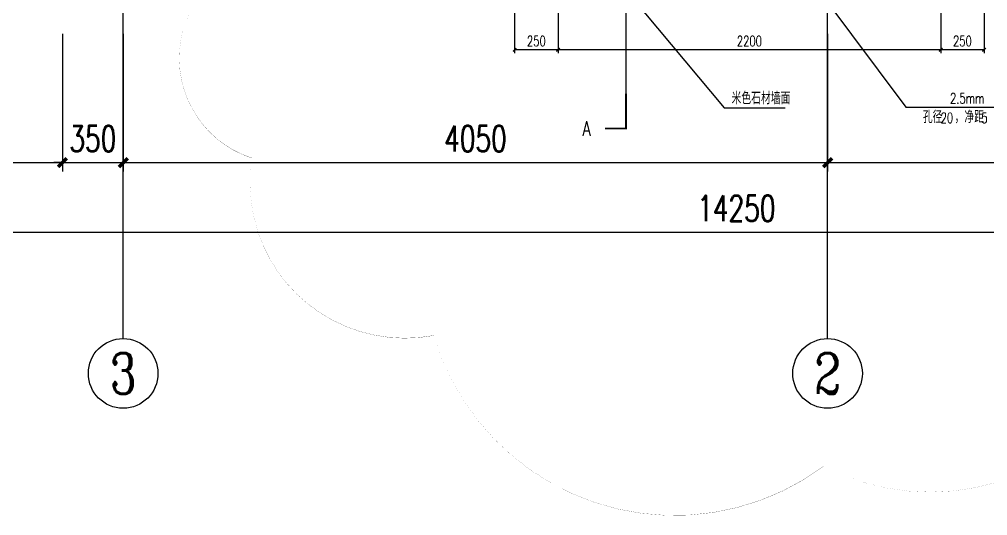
# Model space of a CAD drawing. Extents: x -4210259 to 293730, y -7499 to 868879.
# Drawn here: x -2241421 to -2235854, y 514004 to 516854 of the extents above; entities that cross this region are included whole.
import ezdxf
from ezdxf.enums import TextEntityAlignment as Align

# ---------------------------------------------------------------- set-up
doc = ezdxf.new("R2010")
doc.units = 0
doc.header["$LTSCALE"] = 1000
doc.header["$MEASUREMENT"] = 0
doc.linetypes.add('DOTE', pattern=[2.42, 2, -0.2, 0.02, -0.2])
doc.layers.get('Defpoints').update_dxf_attribs({"color": 210})
for name, color, linetype in [('A-AXIS-D', 1, 'Continuous'), ('A-AXIS-DOTE', 14, 'DOTE'), ('A-LIN-V', 9, 'Continuous'), ('DIM_LEAD', 3, 'Continuous'), ('PUB_TEXT', 7, 'Continuous'), ('建-剖切', 3, 'Continuous'), ('建-尺寸', 3, 'Continuous')]:
    doc.layers.add(name, color=color, linetype=linetype)
doc.styles.add('_TCH_AXIS', font='COMPLEX', dxfattribs={"bigfont": 'GBCBIG'})
doc.styles.add('_TCH_DIM', font='SIMPLEX', dxfattribs={"bigfont": 'GBCBIG'})
doc.styles.add('_TCH_DIM_T3', font='SIMPLEX', dxfattribs={"width": 0.705882, "bigfont": 'GBCBIG'})
doc.styles.add('A-DIM_T3', font='SIMPLEX', dxfattribs={"width": 0.705882, "bigfont": 'GBCBIG'})
doc.styles.add('A-LABEL', font='COMPLEX', dxfattribs={"bigfont": 'GBCBIG'})
doc.dimstyles.new('_TCH_ARCH&&50', dxfattribs={"dimtxt": 148.75, "dimasz": 50, "dimexe": 50, "dimexo": 50, "dimgap": 63.125, "dimtad": 1, "dimdec": 0, "dimzin": 0, "dimdsep": 46, "dimtxsty": '_TCH_DIM_T3', "dimblk": 'ARCHTICK', "dimcen": 0.09, "dimclrt": 7, "dimazin": 2, "dimtfac": 1, "dimtdec": 0, "dimtix": 1, "dimtmove": 2, "dimatfit": 3, "dimfxl": 0, "dimtolj": 1, "dimtzin": 0, "dimarcsym": 0})
doc.dimstyles.new('A-DIM-20', dxfattribs={"dimscale": 20, "dimtxt": 2.975, "dimasz": 1, "dimexe": 1, "dimexo": 1, "dimgap": 1, "dimtad": 1, "dimdec": 0, "dimzin": 0, "dimdsep": 46, "dimtxsty": 'A-DIM_T3', "dimblk": 'ARCHTICK', "dimcen": 0.09, "dimclrt": 7, "dimazin": 2, "dimtfac": 1, "dimtdec": 0, "dimtix": 1, "dimtmove": 2, "dimatfit": 3, "dimfxl": 0, "dimtolj": 1, "dimtzin": 0, "dimarcsym": 0})

# ---------------------------------------------------------------- blocks, each defined once
blk = doc.blocks.new('_ArchTick')
at = {"color": 0, "linetype": 'ByBlock', "const_width": 0.4}
blk.add_lwpolyline([(-0.5, -0.5), (0.5, 0.5)], dxfattribs=at)
blk = doc.blocks.new('*D947')
at = {"layer": 'A-AXIS-D', "color": 0, "lineweight": -2}
for p, q in [((-2244423.5, 516617.5), (-2244423.5, 515581.5)), ((-2230173.3, 516617.5), (-2230173.3, 515581.5)), ((-2244423.5, 515631.5), (-2230173.3, 515631.5))]:
    blk.add_line(p, q, dxfattribs=at)
at = {"layer": 'Defpoints', "color": 0}
for p in [(-2244423.5, 516667.5), (-2230173.3, 516667.5), (-2230173.3, 515631.5)]:
    blk.add_point(p, dxfattribs=at)
at = {"layer": 'A-AXIS-D', "color": 0, "lineweight": -2, "xscale": 50, "yscale": 50, "zscale": 50, "rotation": 180}
blk.add_blockref('_ArchTick', (-2244423.5, 515631.5), dxfattribs=at)
at = {"layer": 'A-AXIS-D', "color": 0, "lineweight": -2, "xscale": 50, "yscale": 50, "zscale": 50}
blk.add_blockref('_ArchTick', (-2230173.3, 515631.5), dxfattribs=at)
at = {"layer": 'A-AXIS-D', "color": 7, "insert": (-2237298.4, 515769), "char_height": 148.75, "attachment_point": 5, "style": '_TCH_DIM_T3'}
blk.add_mtext('\\A1;14250', dxfattribs=at)
blk = doc.blocks.new('*D949')
at = {"layer": 'A-AXIS-D', "color": 0, "lineweight": -2}
for p, q in [((-2236773.3, 516771.5), (-2236773.3, 515981.5)), ((-2231373.3, 516771.5), (-2231373.3, 515981.5)), ((-2236773.3, 516031.5), (-2231373.3, 516031.5))]:
    blk.add_line(p, q, dxfattribs=at)
at = {"layer": 'Defpoints', "color": 0}
for p in [(-2236773.3, 516821.5), (-2231373.3, 516821.5), (-2231373.3, 516031.5)]:
    blk.add_point(p, dxfattribs=at)
at = {"layer": 'A-AXIS-D', "color": 0, "lineweight": -2, "xscale": 50, "yscale": 50, "zscale": 50, "rotation": 180}
blk.add_blockref('_ArchTick', (-2236773.3, 516031.5), dxfattribs=at)
at = {"layer": 'A-AXIS-D', "color": 0, "lineweight": -2, "xscale": 50, "yscale": 50, "zscale": 50}
blk.add_blockref('_ArchTick', (-2231373.3, 516031.5), dxfattribs=at)
at = {"layer": 'A-AXIS-D', "color": 7, "insert": (-2234073.3, 516169), "char_height": 148.75, "attachment_point": 5, "style": '_TCH_DIM_T3'}
blk.add_mtext('\\A1;5400', dxfattribs=at)
blk = doc.blocks.new('*D950')
at = {"layer": 'A-AXIS-D', "color": 0, "lineweight": -2}
for p, q in [((-2240823.3, 516771.5), (-2240823.3, 515981.5)), ((-2236773.3, 516771.5), (-2236773.3, 515981.5)), ((-2240823.3, 516031.5), (-2236773.3, 516031.5))]:
    blk.add_line(p, q, dxfattribs=at)
at = {"layer": 'Defpoints', "color": 0}
for p in [(-2240823.3, 516821.5), (-2236773.3, 516821.5), (-2236773.3, 516031.5)]:
    blk.add_point(p, dxfattribs=at)
at = {"layer": 'A-AXIS-D', "color": 0, "lineweight": -2, "xscale": 50, "yscale": 50, "zscale": 50, "rotation": 180}
blk.add_blockref('_ArchTick', (-2240823.3, 516031.5), dxfattribs=at)
at = {"layer": 'A-AXIS-D', "color": 0, "lineweight": -2, "xscale": 50, "yscale": 50, "zscale": 50}
blk.add_blockref('_ArchTick', (-2236773.3, 516031.5), dxfattribs=at)
at = {"layer": 'A-AXIS-D', "color": 7, "insert": (-2238798.3, 516169), "char_height": 148.75, "attachment_point": 5, "style": '_TCH_DIM_T3'}
blk.add_mtext('\\A1;4050', dxfattribs=at)
blk = doc.blocks.new('*D951')
at = {"layer": 'A-AXIS-D', "color": 0, "lineweight": -2}
for p, q in [((-2241173.3, 516771.5), (-2241173.3, 515981.5)), ((-2240823.3, 516771.5), (-2240823.3, 515981.5)), ((-2241173.3, 516031.5), (-2241223.3, 516031.5)), ((-2241173.3, 516031.5), (-2240823.3, 516031.5)), ((-2240823.3, 516031.5), (-2240773.3, 516031.5))]:
    blk.add_line(p, q, dxfattribs=at)
at = {"layer": 'Defpoints', "color": 0}
for p in [(-2241173.3, 516821.5), (-2240823.3, 516821.5), (-2240823.3, 516031.5)]:
    blk.add_point(p, dxfattribs=at)
at = {"layer": 'A-AXIS-D', "color": 0, "lineweight": -2, "xscale": 50, "yscale": 50, "zscale": 50}
blk.add_blockref('_ArchTick', (-2241173.3, 516031.5), dxfattribs=at)
at = {"layer": 'A-AXIS-D', "color": 0, "lineweight": -2, "xscale": 50, "yscale": 50, "zscale": 50, "rotation": 180}
blk.add_blockref('_ArchTick', (-2240823.3, 516031.5), dxfattribs=at)
at = {"layer": 'A-AXIS-D', "color": 7, "insert": (-2240998.3, 516169), "char_height": 148.75, "attachment_point": 5, "style": '_TCH_DIM_T3'}
blk.add_mtext('\\A1;350', dxfattribs=at)
blk = doc.blocks.new('*D952')
at = {"layer": 'A-AXIS-D', "color": 0, "lineweight": -2}
for p, q in [((-2244423.5, 516771.5), (-2244423.5, 515981.5)), ((-2241173.3, 516771.5), (-2241173.3, 515981.5)), ((-2244423.5, 516031.5), (-2241173.3, 516031.5))]:
    blk.add_line(p, q, dxfattribs=at)
at = {"layer": 'Defpoints', "color": 0}
for p in [(-2244423.5, 516821.5), (-2241173.3, 516821.5), (-2241173.3, 516031.5)]:
    blk.add_point(p, dxfattribs=at)
at = {"layer": 'A-AXIS-D', "color": 0, "lineweight": -2, "xscale": 50, "yscale": 50, "zscale": 50, "rotation": 180}
blk.add_blockref('_ArchTick', (-2244423.5, 516031.5), dxfattribs=at)
at = {"layer": 'A-AXIS-D', "color": 0, "lineweight": -2, "xscale": 50, "yscale": 50, "zscale": 50}
blk.add_blockref('_ArchTick', (-2241173.3, 516031.5), dxfattribs=at)
at = {"layer": 'A-AXIS-D', "color": 7, "insert": (-2242798.4, 516169), "char_height": 148.75, "attachment_point": 5, "style": '_TCH_DIM_T3'}
blk.add_mtext('\\A1;3250', dxfattribs=at)
blk = doc.blocks.new('*D33127')
at = {"layer": 'Defpoints', "color": 0}
for p in [(-2236123.3, 516937.5), (-2235873.3, 516937.5), (-2236123.3, 516680)]:
    blk.add_point(p, dxfattribs=at)
at = {"layer": '建-尺寸', "color": 0, "lineweight": -2}
for p, q in [((-2236123.3, 516917.5), (-2236123.3, 516660)), ((-2235873.3, 516917.5), (-2235873.3, 516660)), ((-2235873.3, 516680), (-2236123.3, 516680))]:
    blk.add_line(p, q, dxfattribs=at)
at = {"layer": '建-尺寸', "color": 0, "lineweight": -2, "xscale": 20, "yscale": 20, "zscale": 20, "rotation": 180}
blk.add_blockref('_ArchTick', (-2236123.3, 516680), dxfattribs=at)
at = {"layer": '建-尺寸', "color": 0, "lineweight": -2, "xscale": 20, "yscale": 20, "zscale": 20}
blk.add_blockref('_ArchTick', (-2235873.3, 516680), dxfattribs=at)
at = {"layer": '建-尺寸', "color": 7, "insert": (-2235998.3, 516729.8), "char_height": 59.5, "attachment_point": 5, "style": 'A-DIM_T3'}
blk.add_mtext('\\A1;250', dxfattribs=at)
blk = doc.blocks.new('*D33128')
at = {"layer": 'Defpoints', "color": 0}
for p in [(-2238323.3, 516937.5), (-2236123.3, 516937.5), (-2238323.3, 516680)]:
    blk.add_point(p, dxfattribs=at)
at = {"layer": '建-尺寸', "color": 0, "lineweight": -2}
for p, q in [((-2238323.3, 516917.5), (-2238323.3, 516660)), ((-2236123.3, 516917.5), (-2236123.3, 516660)), ((-2236123.3, 516680), (-2238323.3, 516680))]:
    blk.add_line(p, q, dxfattribs=at)
at = {"layer": '建-尺寸', "color": 0, "lineweight": -2, "xscale": 20, "yscale": 20, "zscale": 20, "rotation": 180}
blk.add_blockref('_ArchTick', (-2238323.3, 516680), dxfattribs=at)
at = {"layer": '建-尺寸', "color": 0, "lineweight": -2, "xscale": 20, "yscale": 20, "zscale": 20}
blk.add_blockref('_ArchTick', (-2236123.3, 516680), dxfattribs=at)
at = {"layer": '建-尺寸', "color": 7, "insert": (-2237223.3, 516729.8), "char_height": 59.5, "attachment_point": 5, "style": 'A-DIM_T3'}
blk.add_mtext('\\A1;2200', dxfattribs=at)
blk = doc.blocks.new('*D33129')
at = {"layer": 'Defpoints', "color": 0}
for p in [(-2238573.3, 516937.5), (-2238323.3, 516937.5), (-2238573.3, 516680)]:
    blk.add_point(p, dxfattribs=at)
at = {"layer": '建-尺寸', "color": 0, "lineweight": -2}
for p, q in [((-2238573.3, 516917.5), (-2238573.3, 516660)), ((-2238323.3, 516917.5), (-2238323.3, 516660)), ((-2238323.3, 516680), (-2238573.3, 516680))]:
    blk.add_line(p, q, dxfattribs=at)
at = {"layer": '建-尺寸', "color": 0, "lineweight": -2, "xscale": 20, "yscale": 20, "zscale": 20, "rotation": 180}
blk.add_blockref('_ArchTick', (-2238573.3, 516680), dxfattribs=at)
at = {"layer": '建-尺寸', "color": 0, "lineweight": -2, "xscale": 20, "yscale": 20, "zscale": 20}
blk.add_blockref('_ArchTick', (-2238323.3, 516680), dxfattribs=at)
at = {"layer": '建-尺寸', "color": 7, "insert": (-2238448.3, 516729.8), "char_height": 59.5, "attachment_point": 5, "style": 'A-DIM_T3'}
blk.add_mtext('\\A1;250', dxfattribs=at)

msp = doc.modelspace()

# ---------------------------------------------------------------- linework, layer by layer
at = {"layer": 'A-AXIS-D'}
for centre in [(-2240823.9, 514820.5), (-2236773.9, 514820.5)]:
    msp.add_circle(centre, 200, dxfattribs=at)
at = {"layer": 'A-AXIS-DOTE', "ltscale": 30}
for p, q in [((-2240823.3, 515020.5), (-2240823.3, 522037.5)), ((-2236773.3, 515020.5), (-2236773.3, 522037.5))]:
    msp.add_line(p, q, dxfattribs=at)
at = {"layer": 'A-LIN-V'}
msp.add_lwpolyline([(-2236380, 519292.7, 0, 1.33, 0.520567), (-2236936.2, 519394.6, 0, 1.33, 0.520567), (-2236936.2, 519394.6, 0, 1.33, 0.520567), (-2239471, 519572.9, 0, 1.33, 0.520567), (-2239471, 519572.9, 0, 1.33, 0.520567), (-2240349.9, 518324.6, 0, 1.33, 0.520567), (-2240349.9, 518324.6, 0, 1.33, 0.520567), (-2240375.3, 516999.9, 0, 1.33, 0.520567), (-2240375.3, 516999.9, 0, 1.33, 0.520567), (-2240082.4, 516057.4, 0, 1.33, 0.520567), (-2240082.4, 516057.4, 0, 1.33, 0.520567), (-2239037.9, 515038.4, 0, 1.33, 0.520567), (-2239037.9, 515038.4, 0, 1.33, 0.520567), (-2236796.1, 514286.9, 0, 1.33, 0.520567), (-2236796.1, 514286.9, 0, 1.33, 0.520567), (-2234860, 515305.9, 0, 1.33, 0.520567)], format="xyseb", dxfattribs=at)
at = {"layer": 'DIM_LEAD'}
for p, q in [((-2237333, 517700), (-2236323.3, 516350)), ((-2238031.3, 517140), (-2237368.3, 516346)), ((-2237368.3, 516346), (-2237018, 516346)), ((-2236323.3, 516350), (-2235593, 516350))]:
    msp.add_line(p, q, dxfattribs=at)
at = {"layer": '建-剖切'}
msp.add_lwpolyline([(-2237933, 518804), (-2237933, 516367)], dxfattribs=at)
at = {"layer": '建-剖切', "const_width": 10}
msp.add_lwpolyline([(-2238053, 516228), (-2237933, 516228), (-2237933, 516428)], dxfattribs=at)

# ---------------------------------------------------------------- texts
at = {"layer": 'DIM_LEAD', "color": 7, "style": '_TCH_DIM'}
for s, p in [('米色石材墙面', (-2237326, 516367)), ('孔径', (-2236226.3, 516259)), ('，净距', (-2236043.7, 516259))]:
    msp.add_text(s, height=70.52, dxfattribs=at).set_placement(p)
at = {"layer": 'DIM_LEAD', "color": 7, "style": '_TCH_DIM', "width": 0.705882}
for s, p in [('2.5mm', (-2236069.7, 516371)), ('20', (-2236123.7, 516259)), ('5', (-2235889.7, 516259))]:
    msp.add_text(s, height=59.5, dxfattribs=at).set_placement(p)
at = {"layer": 'PUB_TEXT', "style": '_TCH_AXIS'}
for s, p, p2 in [('3', (-2240901.5, 514704), (-2240746.2, 514704)), ('2', (-2236851.5, 514704), (-2236696.2, 514704))]:
    msp.add_text(s, height=233, dxfattribs=at).set_placement(p, p2, align=Align.FIT)
at = {"layer": '建-剖切', "color": 7, "style": 'A-LABEL', "width": 0.705882}
msp.add_text('A', height=85, dxfattribs=at).set_placement((-2238183, 516185.5))

# ---------------------------------------------------------------- dimensions: what is measured, and where the dimension line sits
at = {"layer": 'A-AXIS-D'}
for p1, p2, distance, picture, middle in [((-2244423.5, 516821.5), (-2241173.3, 516821.5), -790, '*D952', (-2242798.4, 516169)), ((-2241173.3, 516821.5), (-2240823.3, 516821.5), -790, '*D951', (-2240998.3, 516169)), ((-2240823.3, 516821.5), (-2236773.3, 516821.5), -790, '*D950', (-2238798.3, 516169)), ((-2236773.3, 516821.5), (-2231373.3, 516821.5), -790, '*D949', (-2234073.3, 516169)), ((-2244423.5, 516667.5), (-2230173.3, 516667.5), -1036, '*D947', (-2237298.4, 515769))]:
    dim = msp.add_aligned_dim(p1=p1, p2=p2, distance=distance, dimstyle='_TCH_ARCH&&50', dxfattribs=at)
    dim.commit()
    dim.dimension.update_dxf_attribs({"geometry": picture, "text_midpoint": middle})
at = {"layer": '建-尺寸'}
for p1, p2, picture, middle in [((-2238323.3, 516937.5), (-2238573.3, 516937.5), '*D33129', (-2238448.3, 516729.8)), ((-2236123.3, 516937.5), (-2238323.3, 516937.5), '*D33128', (-2237223.3, 516729.8)), ((-2235873.3, 516937.5), (-2236123.3, 516937.5), '*D33127', (-2235998.3, 516729.8))]:
    dim = msp.add_aligned_dim(p1=p1, p2=p2, distance=257.5, dimstyle='A-DIM-20', dxfattribs=at)
    dim.commit()
    dim.dimension.update_dxf_attribs({"geometry": picture, "text_midpoint": middle})

doc.saveas('drawing.dxf')
